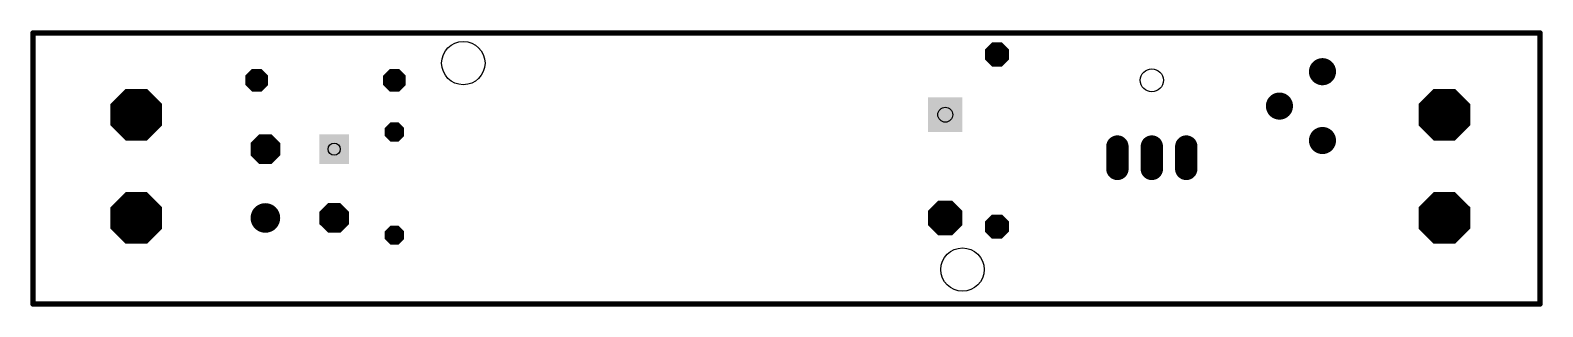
# Model space of a CAD drawing. Extents: x 0 to 111, y 0 to 20.
import ezdxf

# ---------------------------------------------------------------- set-up
doc = ezdxf.new("R2010")
doc.units = 0
for name, color, linetype in [('17', 82, 'CONTINUOUS'), ('20', 7, 'CONTINUOUS'), ('44', 253, 'CONTINUOUS')]:
    doc.layers.add(name, color=color, linetype=linetype)

# ---------------------------------------------------------------- blocks, each defined once
blk = doc.blocks.new('ROUNDP')
at = {"const_width": 0.5}
blk.add_lwpolyline([(0, -0.25, 1), (0, 0.25, 1), (0, -0.25)], format="xyb", dxfattribs=at)
blk = doc.blocks.new('SQUAREP')
blk.add_solid([(-0.5, -0.5), (0.5, -0.5), (-0.5, 0.5), (0.5, 0.5)])
blk = doc.blocks.new('OCTAGONP')
at = {"const_width": 0.5}
blk.add_lwpolyline([(-0.25, -0.1036), (-0.25, 0.1036), (-0.1036, 0.25), (0.1036, 0.25), (0.25, 0.1036), (0.25, -0.1036), (0.1036, -0.25), (-0.1036, -0.25), (-0.25, -0.1036), (-0.25, 0.1036)], dxfattribs=at)
blk = doc.blocks.new('LONGP100')
at = {"const_width": 1}
blk.add_lwpolyline([(-0.5, 0), (0.5, 0)], dxfattribs=at)
at = {"const_width": 0.5}
for points in [[(-0.5, 0.25, 1), (-0.5, -0.25)], [(0.5, -0.25, 1), (0.5, 0.25)]]:
    blk.add_lwpolyline(points, format="xyb", dxfattribs=at)

msp = doc.modelspace()

# ---------------------------------------------------------------- linework, layer by layer
at = {"layer": '20', "const_width": 0.4064}
for points in [[(0, 0), (0, 20)], [(0, 20), (111.19, 20)], [(111.19, 20), (111.19, 0)], [(0, 0), (111.19, 0)]]:
    msp.add_lwpolyline(points, dxfattribs=at)
at = {"layer": '20', "const_width": 0.2032}
for points in [[(0.1016, 20, 1), (-0.1016, 20)], [(0, 20.1016, 1), (0, 19.8984)], [(111.2916, 20, 1), (111.0884, 20)], [(111.19, 19.8984, 1), (111.19, 20.1016)], [(0, 0.1016, 1), (0, -0.1016)], [(-0.1016, 0, 1), (0.1016, 0)], [(111.0884, 0, 1), (111.2916, 0)], [(111.19, -0.1016, 1), (111.19, 0.1016)]]:
    msp.add_lwpolyline(points, format="xyb", dxfattribs=at)
at = {"layer": '20'}
for centre, radius in [((31.75, 17.78), 1.6), ((82.55, 16.51), 0.85), ((68.58, 2.54), 1.6)]:
    msp.add_circle(centre, radius, dxfattribs=at)
at = {"layer": '44'}
for centre, radius in [((71.12, 18.415), 0.45), ((16.51, 16.51), 0.45), ((26.67, 16.51), 0.45), ((95.1411, 17.145), 0.55), ((7.62, 13.97), 0.75), ((67.31, 13.97), 0.55), ((91.9661, 14.605), 0.55), ((104.14, 13.97), 0.75), ((26.67, 12.7), 0.45), ((95.1411, 12.065), 0.55), ((17.145, 11.43), 0.45), ((22.225, 11.43), 0.45), ((80.01, 10.795), 0.55), ((82.55, 10.795), 0.55), ((85.09, 10.795), 0.55), ((7.62, 6.35), 0.75), ((17.145, 6.35), 0.45), ((22.225, 6.35), 0.45), ((67.31, 6.35), 0.55), ((104.14, 6.35), 0.75), ((71.12, 5.715), 0.45), ((26.67, 5.08), 0.45)]:
    msp.add_circle(centre, radius, dxfattribs=at)

# ---------------------------------------------------------------- block references
at = {"layer": '17'}
for name, p, xscale, yscale, rotation in [('OCTAGONP', (71.12, 18.415), 1.778, 1.778, 270), ('OCTAGONP', (71.12, 18.415), 1.778, 1.778, 270), ('ROUNDP', (95.1411, 17.145), 2, 2, 270), ('ROUNDP', (95.1411, 17.145), 2, 2, 270), ('OCTAGONP', (16.51, 16.51), 1.6764, 1.6764, 180), ('OCTAGONP', (16.51, 16.51), 1.6764, 1.6764, 180), ('OCTAGONP', (26.67, 16.51), 1.6764, 1.6764, 180), ('OCTAGONP', (26.67, 16.51), 1.6764, 1.6764, 180), ('OCTAGONP', (7.62, 13.97), 3.81, 3.81, 270), ('OCTAGONP', (7.62, 13.97), 3.81, 3.81, 270), ('OCTAGONP', (104.14, 13.97), 3.81, 3.81, 90), ('OCTAGONP', (104.14, 13.97), 3.81, 3.81, 90), ('ROUNDP', (91.9661, 14.605), 2, 2, 270), ('ROUNDP', (91.9661, 14.605), 2, 2, 270), ('OCTAGONP', (26.67, 12.7), 1.4224, 1.4224, 90), ('OCTAGONP', (26.67, 12.7), 1.4224, 1.4224, 90), ('LONGP100', (80.01, 10.795), 1.65, 1.65, 90), ('LONGP100', (80.01, 10.795), 1.65, 1.65, 90), ('LONGP100', (82.55, 10.795), 1.65, 1.65, 90), ('LONGP100', (82.55, 10.795), 1.65, 1.65, 90), ('LONGP100', (85.09, 10.795), 1.65, 1.65, 90), ('LONGP100', (85.09, 10.795), 1.65, 1.65, 90), ('ROUNDP', (95.1411, 12.065), 2, 2, 270), ('ROUNDP', (95.1411, 12.065), 2, 2, 270), ('OCTAGONP', (7.62, 6.35), 3.81, 3.81, 270), ('OCTAGONP', (7.62, 6.35), 3.81, 3.81, 270), ('OCTAGONP', (104.14, 6.35), 3.81, 3.81, 90), ('OCTAGONP', (104.14, 6.35), 3.81, 3.81, 90), ('OCTAGONP', (26.67, 5.08), 1.4224, 1.4224, 90), ('OCTAGONP', (26.67, 5.08), 1.4224, 1.4224, 90), ('OCTAGONP', (71.12, 5.715), 1.778, 1.778, 270), ('OCTAGONP', (71.12, 5.715), 1.778, 1.778, 270)]:
    msp.add_blockref(name, p, dxfattribs=dict(at, xscale=xscale, yscale=yscale, rotation=rotation))
for name, p, xscale, yscale in [('SQUAREP', (67.31, 13.97), 2.54, 2.54), ('SQUAREP', (67.31, 13.97), 2.54, 2.54), ('OCTAGONP', (17.145, 11.43), 2.1844, 2.1844), ('OCTAGONP', (17.145, 11.43), 2.1844, 2.1844), ('SQUAREP', (22.225, 11.43), 2.1844, 2.1844), ('SQUAREP', (22.225, 11.43), 2.1844, 2.1844), ('ROUNDP', (17.145, 6.35), 2.1844, 2.1844), ('ROUNDP', (17.145, 6.35), 2.1844, 2.1844), ('OCTAGONP', (22.225, 6.35), 2.1844, 2.1844), ('OCTAGONP', (22.225, 6.35), 2.1844, 2.1844), ('OCTAGONP', (67.31, 6.35), 2.54, 2.54), ('OCTAGONP', (67.31, 6.35), 2.54, 2.54)]:
    msp.add_blockref(name, p, dxfattribs=dict(at, xscale=xscale, yscale=yscale))

doc.saveas('drawing.dxf')
